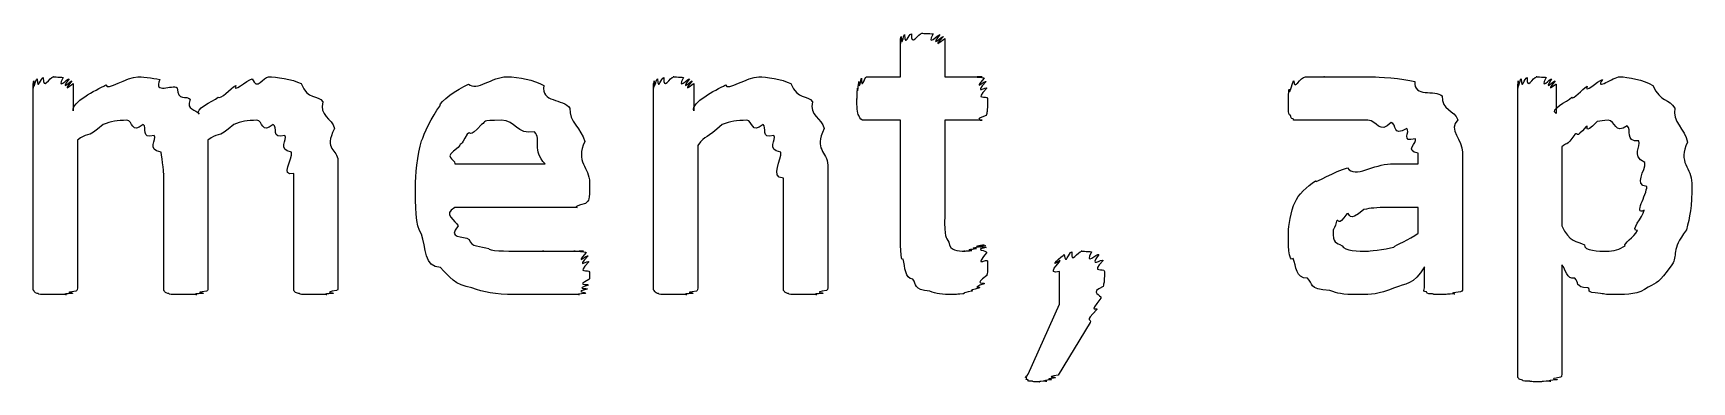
# Model space of a CAD drawing. Header units: millimetres. Extents: x 0 to 216, y 0 to 279.
# Drawn here: x 102.16 to 115.6, y 113.79 to 116.61 of the extents above; entities that cross this region are included whole.
import ezdxf

# ---------------------------------------------------------------- set-up
doc = ezdxf.new("R2010")
doc.units = ezdxf.units.MM
doc.layers.get('0').update_dxf_attribs({"linetype": 'CONTINUOUS'})

msp = doc.modelspace()

# ---------------------------------------------------------------- linework, layer by layer
at = {"color": 0}
for p, q in [((109.188, 116.255), (109.188, 116.564)), ((109.546, 116.564), (109.546, 116.255)), ((102.16, 114.547), (102.16, 116.2)), ((102.485, 116.2), (102.485, 115.98)), ((107.187, 114.547), (107.187, 116.2)), ((107.512, 116.2), (107.512, 115.98)), ((108.912, 116.255), (109.188, 116.255)), ((109.546, 116.255), (109.849, 116.255)), ((114.189, 113.847), (114.189, 116.195)), ((114.502, 116.195), (114.502, 115.958)), ((109.188, 115.903), (108.906, 115.903)), ((109.188, 115.01), (109.188, 115.903)), ((109.849, 115.903), (109.546, 115.903)), ((109.546, 115.903), (109.546, 115.131)), ((102.518, 115.743), (102.518, 114.547)), ((103.576, 115.743), (103.576, 114.547)), ((107.545, 115.699), (107.545, 114.547)), ((113.383, 115.55), (113.383, 115.638)), ((113.742, 115.644), (113.742, 114.547)), ((114.547, 115.688), (114.547, 115.048)), ((103.218, 114.547), (103.218, 115.473)), ((104.271, 114.547), (104.271, 115.473)), ((104.629, 115.577), (104.629, 114.547)), ((105.577, 115.55), (106.31, 115.55)), ((108.598, 115.539), (108.598, 114.547)), ((113.158, 115.55), (113.383, 115.55)), ((106.668, 115.401), (106.668, 115.34)), ((108.239, 114.547), (108.239, 115.434)), ((115.236, 115.368), (115.236, 115.368)), ((115.6, 115.395), (115.6, 115.395)), ((106.564, 115.197), (105.577, 115.197)), ((113.383, 115.197), (113.146, 115.197)), ((113.383, 114.988), (113.383, 115.197)), ((109.893, 114.762), (109.893, 114.762)), ((110.476, 114.414), (110.476, 114.679)), ((110.84, 114.679), (110.84, 114.679)), ((113.433, 114.547), (113.433, 114.718)), ((114.547, 114.734), (114.547, 113.847)), ((110.222, 113.847), (110.476, 114.414)), ((110.724, 114.265), (110.465, 113.841))]:
    msp.add_line(p, q, dxfattribs=at)
for points in [[(109.188, 116.564), (109.188, 116.465), (109.189, 116.572), (109.193, 116.581)], [(109.193, 116.581), (109.198, 116.479), (109.209, 116.593), (109.221, 116.597)], [(109.221, 116.597), (109.223, 116.487), (109.254, 116.603), (109.276, 116.603)], [(109.276, 116.603), (109.272, 116.49), (109.331, 116.608), (109.364, 116.608)], [(109.364, 116.608), (109.342, 116.608), (109.43, 116.605), (109.452, 116.603)], [(109.452, 116.603), (109.389, 116.487), (109.496, 116.6), (109.507, 116.597)], [(109.507, 116.597), (109.415, 116.479), (109.53, 116.587), (109.535, 116.581)], [(109.535, 116.581), (109.426, 116.465), (109.546, 116.567), (109.546, 116.564)], [(102.16, 116.2), (102.16, 116.108), (102.161, 116.214), (102.165, 116.222)], [(102.165, 116.222), (102.166, 116.123), (102.177, 116.235), (102.193, 116.239)], [(102.193, 116.239), (102.195, 116.134), (102.223, 116.25), (102.242, 116.25)], [(102.242, 116.25), (102.237, 116.137), (102.292, 116.255), (102.325, 116.255)], [(102.325, 116.255), (102.299, 116.255), (102.38, 116.253), (102.402, 116.25)], [(102.402, 116.25), (102.343, 116.134), (102.441, 116.246), (102.452, 116.239)], [(102.452, 116.239), (102.365, 116.123), (102.47, 116.229), (102.474, 116.222)], [(102.474, 116.222), (102.376, 116.108), (102.485, 116.207), (102.485, 116.2)], [(102.485, 115.98), (102.468, 116.049), (102.664, 116.145), (102.749, 116.189)], [(102.749, 116.189), (102.755, 116.137), (102.92, 116.255), (103.008, 116.255)], [(103.008, 116.255), (103.026, 116.255), (103.132, 116.247), (103.185, 116.233)], [(103.185, 116.233), (103.132, 116.108), (103.287, 116.196), (103.328, 116.167)], [(103.328, 116.167), (103.331, 116.053), (103.402, 116.109), (103.433, 116.073)], [(103.659, 116.09), (103.681, 116.068), (103.758, 116.162), (103.802, 116.184)], [(103.802, 116.184), (103.769, 116.115), (103.89, 116.228), (103.934, 116.239)], [(103.934, 116.239), (103.974, 116.137), (104.023, 116.255), (104.067, 116.255)], [(104.067, 116.255), (104.124, 116.255), (104.261, 116.236), (104.331, 116.2)], [(104.331, 116.2), (104.386, 116.064), (104.463, 116.114), (104.508, 116.052)], [(105.456, 116.018), (105.452, 116.057), (105.595, 116.153), (105.687, 116.195)], [(105.687, 116.195), (105.753, 116.137), (105.882, 116.255), (105.996, 116.255)], [(105.996, 116.255), (106.102, 116.255), (106.214, 116.231), (106.299, 116.184)], [(106.299, 116.184), (106.271, 116.046), (106.454, 116.079), (106.509, 116.002)], [(107.187, 116.2), (107.187, 116.108), (107.188, 116.214), (107.192, 116.222)], [(107.192, 116.222), (107.193, 116.123), (107.205, 116.235), (107.22, 116.239)], [(107.22, 116.239), (107.223, 116.134), (107.25, 116.25), (107.269, 116.25)], [(107.269, 116.25), (107.264, 116.137), (107.319, 116.255), (107.352, 116.255)], [(107.352, 116.255), (107.326, 116.255), (107.407, 116.253), (107.429, 116.25)], [(107.429, 116.25), (107.37, 116.134), (107.468, 116.246), (107.479, 116.239)], [(107.479, 116.239), (107.392, 116.123), (107.497, 116.229), (107.501, 116.222)], [(107.501, 116.222), (107.403, 116.108), (107.512, 116.207), (107.512, 116.2)], [(107.512, 115.98), (107.491, 116.049), (107.685, 116.145), (107.771, 116.189)], [(107.771, 116.189), (107.782, 116.137), (107.949, 116.255), (108.041, 116.255)], [(108.041, 116.255), (108.093, 116.255), (108.23, 116.236), (108.3, 116.2)], [(108.3, 116.2), (108.355, 116.064), (108.432, 116.114), (108.476, 116.052)], [(108.835, 116.079), (108.835, 116.053), (108.836, 116.14), (108.84, 116.162)], [(108.84, 116.162), (108.841, 116.097), (108.847, 116.202), (108.851, 116.217)], [(108.851, 116.217), (108.853, 116.126), (108.865, 116.24), (108.873, 116.245)], [(108.873, 116.245), (108.87, 116.137), (108.897, 116.255), (108.912, 116.255)], [(109.849, 116.255), (109.752, 116.255), (109.861, 116.251), (109.866, 116.245)], [(109.866, 116.245), (109.764, 116.126), (109.878, 116.231), (109.882, 116.217)], [(109.882, 116.217), (109.772, 116.097), (109.887, 116.184), (109.887, 116.162)], [(109.887, 116.162), (109.775, 116.053), (109.893, 116.112), (109.893, 116.079)], [(112.331, 116.057), (112.331, 116.049), (112.332, 116.134), (112.336, 116.156)], [(112.336, 116.156), (112.342, 116.093), (112.355, 116.2), (112.375, 116.222)], [(112.375, 116.222), (112.378, 116.137), (112.425, 116.255), (112.469, 116.255)], [(112.469, 116.255), (112.466, 116.255), (112.564, 116.255), (112.623, 116.255)], [(112.623, 116.255), (112.584, 116.255), (112.744, 116.255), (112.81, 116.255)], [(112.81, 116.255), (112.838, 116.255), (112.95, 116.255), (113.02, 116.255)], [(113.02, 116.255), (113.039, 116.255), (113.264, 116.242), (113.356, 116.217)], [(113.356, 116.217), (113.341, 116.086), (113.521, 116.152), (113.576, 116.101)], [(114.189, 116.195), (114.189, 116.112), (114.19, 116.218), (114.194, 116.222)], [(114.194, 116.222), (114.195, 116.123), (114.205, 116.235), (114.216, 116.239)], [(114.216, 116.239), (114.221, 116.134), (114.246, 116.25), (114.265, 116.25)], [(114.265, 116.25), (114.262, 116.137), (114.312, 116.255), (114.343, 116.255)], [(114.343, 116.255), (114.323, 116.255), (114.401, 116.253), (114.42, 116.25)], [(114.42, 116.25), (114.361, 116.134), (114.453, 116.246), (114.464, 116.239)], [(114.464, 116.239), (114.387, 116.123), (114.487, 116.229), (114.492, 116.222)], [(114.492, 116.222), (114.398, 116.108), (114.502, 116.206), (114.502, 116.195)], [(114.629, 116.09), (114.64, 116.064), (114.709, 116.156), (114.751, 116.178)], [(114.751, 116.178), (114.724, 116.112), (114.836, 116.222), (114.877, 116.233)], [(114.877, 116.233), (114.808, 116.137), (114.967, 116.255), (115.015, 116.255)], [(115.015, 116.255), (115.081, 116.255), (115.211, 116.231), (115.285, 116.184)], [(115.285, 116.184), (115.346, 116.046), (115.418, 116.079), (115.462, 116.002)], [(103.433, 116.073), (103.39, 115.98), (103.485, 115.997), (103.504, 115.952)], [(103.504, 115.952), (103.463, 115.991), (103.61, 116.053), (103.659, 116.09)], [(104.508, 116.052), (104.474, 115.943), (104.582, 115.921), (104.601, 115.836)], [(105.307, 115.737), (105.326, 115.784), (105.392, 115.941), (105.456, 116.018)], [(106.509, 116.002), (106.499, 115.892), (106.604, 115.834), (106.63, 115.732)], [(108.476, 116.052), (108.443, 115.943), (108.551, 115.921), (108.57, 115.836)], [(108.851, 115.941), (108.835, 115.958), (108.835, 116.016), (108.835, 116.079)], [(109.893, 116.079), (109.893, 115.958), (109.889, 115.97), (109.882, 115.941)], [(112.331, 115.991), (112.331, 115.983), (112.331, 116.035), (112.331, 116.057)], [(112.347, 115.941), (112.334, 115.943), (112.334, 115.971), (112.331, 115.991)], [(113.576, 116.101), (113.573, 115.983), (113.677, 115.985), (113.703, 115.908)], [(114.502, 115.958), (114.442, 115.991), (114.588, 116.053), (114.629, 116.09)], [(115.462, 116.002), (115.437, 115.892), (115.544, 115.832), (115.566, 115.726)], [(102.727, 115.87), (102.592, 115.744), (102.595, 115.809), (102.518, 115.743)], [(102.92, 115.903), (102.839, 115.903), (102.793, 115.892), (102.727, 115.87)], [(103.052, 115.87), (102.953, 115.784), (102.971, 115.903), (102.92, 115.903)], [(103.141, 115.781), (103.026, 115.744), (103.088, 115.85), (103.052, 115.87)], [(103.785, 115.87), (103.651, 115.744), (103.653, 115.809), (103.576, 115.743)], [(103.973, 115.903), (103.893, 115.903), (103.848, 115.892), (103.785, 115.87)], [(104.105, 115.87), (104.007, 115.784), (104.024, 115.903), (103.973, 115.903)], [(104.199, 115.781), (104.085, 115.744), (104.145, 115.85), (104.105, 115.87)], [(105.792, 115.87), (105.687, 115.744), (105.709, 115.825), (105.676, 115.792)], [(105.952, 115.903), (105.778, 115.903), (105.839, 115.892), (105.792, 115.87)], [(106.222, 115.809), (106.076, 115.784), (106.073, 115.903), (105.952, 115.903)], [(107.743, 115.87), (107.612, 115.744), (107.614, 115.794), (107.545, 115.699)], [(107.942, 115.903), (107.859, 115.903), (107.81, 115.892), (107.743, 115.87)], [(108.074, 115.87), (107.976, 115.784), (107.993, 115.903), (107.942, 115.903)], [(108.162, 115.781), (108.049, 115.744), (108.11, 115.85), (108.074, 115.87)], [(108.906, 115.903), (108.859, 115.903), (108.865, 115.915), (108.851, 115.941)], [(109.882, 115.941), (109.761, 115.903), (109.863, 115.903), (109.849, 115.903)], [(112.369, 115.914), (112.349, 115.916), (112.354, 115.93), (112.347, 115.941)], [(112.397, 115.903), (112.364, 115.903), (112.376, 115.905), (112.369, 115.914)], [(112.469, 115.903), (112.389, 115.903), (112.411, 115.903), (112.397, 115.903)], [(112.59, 115.903), (112.455, 115.903), (112.502, 115.903), (112.469, 115.903)], [(112.755, 115.903), (112.668, 115.903), (112.637, 115.903), (112.59, 115.903)], [(112.976, 115.903), (112.796, 115.903), (112.822, 115.903), (112.755, 115.903)], [(113.163, 115.886), (113.07, 115.784), (113.049, 115.903), (112.976, 115.903)], [(113.29, 115.836), (113.171, 115.762), (113.214, 115.875), (113.163, 115.886)], [(113.703, 115.908), (113.623, 115.828), (113.742, 115.743), (113.742, 115.644)], [(114.745, 115.853), (114.647, 115.737), (114.685, 115.816), (114.651, 115.787)], [(114.833, 115.892), (114.706, 115.77), (114.774, 115.871), (114.745, 115.853)], [(114.922, 115.903), (114.883, 115.903), (114.862, 115.898), (114.833, 115.892)], [(115.076, 115.859), (114.974, 115.784), (114.984, 115.903), (114.922, 115.903)], [(115.17, 115.737), (115.055, 115.726), (115.116, 115.828), (115.076, 115.859)], [(103.196, 115.644), (103.075, 115.667), (103.166, 115.744), (103.141, 115.781)], [(104.254, 115.644), (104.133, 115.667), (104.224, 115.744), (104.199, 115.781)], [(104.601, 115.836), (104.51, 115.66), (104.629, 115.668), (104.629, 115.577)], [(105.257, 115.368), (105.257, 115.447), (105.274, 115.627), (105.307, 115.737)], [(105.676, 115.792), (105.624, 115.682), (105.622, 115.726), (105.605, 115.682)], [(106.31, 115.55), (106.197, 115.66), (106.284, 115.746), (106.222, 115.809)], [(106.63, 115.732), (106.55, 115.568), (106.668, 115.518), (106.668, 115.401)], [(108.217, 115.644), (108.097, 115.667), (108.187, 115.744), (108.162, 115.781)], [(108.57, 115.836), (108.479, 115.66), (108.598, 115.656), (108.598, 115.539)], [(113.362, 115.754), (113.237, 115.718), (113.323, 115.814), (113.29, 115.836)], [(113.383, 115.638), (113.268, 115.652), (113.375, 115.721), (113.362, 115.754)], [(114.651, 115.787), (114.581, 115.682), (114.583, 115.728), (114.547, 115.688)], [(115.219, 115.561), (115.103, 115.623), (115.194, 115.685), (115.17, 115.737)], [(115.566, 115.726), (115.481, 115.564), (115.6, 115.513), (115.6, 115.395)], [(103.218, 115.473), (103.218, 115.442), (103.21, 115.591), (103.196, 115.644)], [(104.271, 115.473), (104.155, 115.442), (104.265, 115.591), (104.254, 115.644)], [(105.605, 115.682), (105.47, 115.597), (105.577, 115.597), (105.577, 115.55)], [(108.239, 115.434), (108.124, 115.442), (108.231, 115.591), (108.217, 115.644)], [(112.551, 115.412), (112.547, 115.387), (112.707, 115.495), (112.81, 115.517)], [(112.81, 115.517), (112.871, 115.431), (113.028, 115.55), (113.158, 115.55)], [(115.236, 115.368), (115.121, 115.376), (115.23, 115.498), (115.219, 115.561)], [(105.307, 114.982), (105.257, 115.045), (105.257, 115.22), (105.257, 115.368)], [(106.668, 115.34), (106.668, 115.241), (106.657, 115.252), (106.635, 115.23)], [(112.386, 115.241), (112.408, 115.296), (112.481, 115.368), (112.551, 115.412)], [(115.214, 115.175), (115.121, 115.127), (115.236, 115.302), (115.236, 115.368)], [(115.6, 115.395), (115.6, 115.189), (115.584, 115.128), (115.556, 115.015)], [(105.577, 115.197), (105.47, 115.142), (105.585, 115.092), (105.605, 115.048)], [(106.635, 115.23), (106.506, 115.197), (106.589, 115.197), (106.564, 115.197)], [(112.331, 114.999), (112.331, 115.039), (112.349, 115.171), (112.386, 115.241)], [(112.943, 115.181), (112.801, 115.061), (112.841, 115.161), (112.805, 115.147)], [(113.146, 115.197), (113.032, 115.197), (113, 115.191), (112.943, 115.181)], [(105.605, 115.048), (105.507, 114.94), (105.651, 114.971), (105.693, 114.938)], [(109.546, 115.131), (109.543, 114.94), (109.557, 114.963), (109.579, 114.916)], [(112.722, 115.087), (112.691, 114.984), (112.695, 115.039), (112.695, 115.01)], [(112.805, 115.147), (112.728, 115.032), (112.74, 115.112), (112.722, 115.087)], [(114.547, 115.048), (114.607, 114.913), (114.669, 114.93), (114.729, 114.894)], [(115.159, 115.01), (115.095, 115.006), (115.203, 115.116), (115.214, 115.175)], [(105.461, 114.712), (105.326, 114.712), (105.343, 114.875), (105.307, 114.982)], [(105.693, 114.938), (105.705, 114.877), (105.786, 114.884), (105.853, 114.866)], [(109.209, 114.778), (109.188, 114.748), (109.188, 114.922), (109.188, 115.01)], [(109.579, 114.916), (109.591, 114.844), (109.648, 114.844), (109.711, 114.844)], [(112.369, 114.784), (112.331, 114.748), (112.331, 114.917), (112.331, 114.999)], [(112.695, 115.01), (112.691, 114.902), (112.718, 114.917), (112.766, 114.888)], [(113.185, 114.877), (113.198, 114.891), (113.313, 114.94), (113.383, 114.988)], [(115.059, 114.888), (115.044, 114.902), (115.132, 114.957), (115.159, 115.01)], [(115.556, 115.015), (115.426, 114.847), (115.491, 114.811), (115.439, 114.734)], [(105.853, 114.866), (105.838, 114.844), (105.999, 114.844), (106.095, 114.844)], [(106.095, 114.844), (106.128, 114.844), (106.24, 114.844), (106.299, 114.844)], [(106.299, 114.844), (106.245, 114.844), (106.407, 114.844), (106.448, 114.844)], [(106.448, 114.844), (106.448, 114.844), (106.527, 114.844), (106.553, 114.844)], [(106.553, 114.844), (106.503, 114.844), (106.604, 114.844), (106.619, 114.844)], [(106.619, 114.844), (106.528, 114.844), (106.637, 114.84), (106.641, 114.833)], [(106.641, 114.833), (106.539, 114.715), (106.653, 114.82), (106.657, 114.806)], [(106.657, 114.806), (106.547, 114.69), (106.663, 114.778), (106.663, 114.756)], [(109.287, 114.618), (109.221, 114.62), (109.227, 114.715), (109.209, 114.778)], [(109.711, 114.844), (109.675, 114.844), (109.751, 114.846), (109.766, 114.85)], [(109.766, 114.85), (109.706, 114.855), (109.794, 114.862), (109.805, 114.866)], [(109.805, 114.866), (109.73, 114.866), (109.83, 114.879), (109.838, 114.883)], [(109.838, 114.883), (109.75, 114.877), (109.857, 114.894), (109.866, 114.894)], [(109.866, 114.894), (109.761, 114.877), (109.872, 114.891), (109.877, 114.888)], [(109.877, 114.888), (109.768, 114.873), (109.882, 114.883), (109.882, 114.872)], [(109.882, 114.872), (109.772, 114.855), (109.887, 114.851), (109.887, 114.833)], [(109.887, 114.833), (109.775, 114.701), (109.893, 114.791), (109.893, 114.762)], [(110.482, 114.767), (110.373, 114.697), (110.5, 114.806), (110.515, 114.817)], [(110.515, 114.817), (110.523, 114.719), (110.553, 114.835), (110.575, 114.839)], [(110.575, 114.839), (110.567, 114.726), (110.625, 114.844), (110.658, 114.844)], [(110.658, 114.844), (110.63, 114.844), (110.713, 114.842), (110.735, 114.839)], [(110.735, 114.839), (110.677, 114.719), (110.78, 114.828), (110.796, 114.817)], [(110.796, 114.817), (110.707, 114.697), (110.821, 114.789), (110.829, 114.767)], [(112.485, 114.624), (112.386, 114.624), (112.398, 114.72), (112.369, 114.784)], [(112.766, 114.888), (112.79, 114.844), (112.889, 114.844), (112.981, 114.844)], [(112.981, 114.844), (112.955, 114.844), (113.122, 114.855), (113.185, 114.877)], [(114.729, 114.894), (114.724, 114.844), (114.847, 114.844), (114.91, 114.844)], [(114.91, 114.844), (114.963, 114.844), (115.018, 114.858), (115.059, 114.888)], [(105.715, 114.547), (105.58, 114.565), (105.53, 114.638), (105.461, 114.712)], [(106.663, 114.756), (106.55, 114.646), (106.668, 114.706), (106.668, 114.674)], [(106.668, 114.674), (106.668, 114.591), (106.666, 114.631), (106.663, 114.613)], [(109.887, 114.646), (109.768, 114.565), (109.877, 114.594), (109.866, 114.58)], [(109.893, 114.762), (109.893, 114.624), (109.89, 114.675), (109.887, 114.646)], [(110.476, 114.679), (110.362, 114.653), (110.477, 114.745), (110.482, 114.767)], [(110.829, 114.767), (110.721, 114.653), (110.84, 114.715), (110.84, 114.679)], [(110.84, 114.679), (110.84, 114.572), (110.836, 114.594), (110.829, 114.558)], [(113.433, 114.718), (113.345, 114.565), (113.279, 114.583), (113.191, 114.547)], [(114.651, 114.624), (114.581, 114.613), (114.583, 114.693), (114.547, 114.734)], [(115.439, 114.734), (115.324, 114.576), (115.324, 114.596), (115.247, 114.552)], [(102.165, 114.525), (102.16, 114.52), (102.16, 114.538), (102.16, 114.547)], [(102.193, 114.502), (102.17, 114.505), (102.172, 114.516), (102.165, 114.525)], [(102.507, 114.519), (102.387, 114.505), (102.493, 114.51), (102.479, 114.502)], [(102.518, 114.547), (102.515, 114.516), (102.514, 114.526), (102.507, 114.519)], [(103.223, 114.519), (103.218, 114.516), (103.218, 114.536), (103.218, 114.547)], [(103.251, 114.502), (103.229, 114.505), (103.23, 114.515), (103.223, 114.519)], [(103.565, 114.519), (103.445, 114.505), (103.551, 114.51), (103.537, 114.502)], [(103.576, 114.547), (103.573, 114.516), (103.572, 114.526), (103.565, 114.519)], [(104.276, 114.519), (104.272, 114.516), (104.271, 114.536), (104.271, 114.547)], [(104.309, 114.502), (104.283, 114.505), (104.283, 114.515), (104.276, 114.519)], [(104.618, 114.525), (104.499, 114.505), (104.604, 114.51), (104.59, 114.502)], [(104.629, 114.547), (104.629, 114.52), (104.625, 114.531), (104.618, 114.525)], [(106.062, 114.492), (105.897, 114.492), (105.814, 114.51), (105.715, 114.547)], [(106.652, 114.536), (106.536, 114.51), (106.642, 114.513), (106.635, 114.502)], [(106.657, 114.569), (106.543, 114.531), (106.655, 114.547), (106.652, 114.536)], [(106.663, 114.613), (106.547, 114.558), (106.66, 114.583), (106.657, 114.569)], [(107.192, 114.525), (107.187, 114.52), (107.187, 114.538), (107.187, 114.547)], [(107.22, 114.502), (107.198, 114.505), (107.199, 114.516), (107.192, 114.525)], [(107.534, 114.519), (107.414, 114.505), (107.52, 114.51), (107.506, 114.502)], [(107.545, 114.547), (107.542, 114.516), (107.541, 114.526), (107.534, 114.519)], [(108.245, 114.519), (108.241, 114.516), (108.239, 114.536), (108.239, 114.547)], [(108.272, 114.502), (108.252, 114.505), (108.252, 114.515), (108.245, 114.519)], [(108.587, 114.525), (108.468, 114.505), (108.573, 114.51), (108.559, 114.502)], [(108.598, 114.547), (108.598, 114.52), (108.593, 114.531), (108.587, 114.525)], [(109.425, 114.519), (109.289, 114.531), (109.323, 114.574), (109.287, 114.618)], [(109.618, 114.492), (109.518, 114.492), (109.48, 114.5), (109.425, 114.519)], [(109.766, 114.519), (109.668, 114.502), (109.72, 114.504), (109.694, 114.497)], [(109.827, 114.547), (109.712, 114.516), (109.788, 114.526), (109.766, 114.519)], [(109.866, 114.58), (109.75, 114.538), (109.845, 114.558), (109.827, 114.547)], [(110.829, 114.558), (110.71, 114.502), (110.819, 114.493), (110.812, 114.464)], [(112.667, 114.525), (112.485, 114.536), (112.536, 114.58), (112.485, 114.624)], [(112.91, 114.492), (112.746, 114.492), (112.74, 114.502), (112.667, 114.525)], [(113.191, 114.547), (113.05, 114.492), (113.009, 114.492), (112.91, 114.492)], [(113.45, 114.513), (113.418, 114.513), (113.433, 114.531), (113.433, 114.547)], [(113.499, 114.497), (113.44, 114.499), (113.461, 114.505), (113.45, 114.513)], [(113.725, 114.513), (113.601, 114.499), (113.698, 114.5), (113.676, 114.497)], [(113.742, 114.547), (113.742, 114.513), (113.736, 114.52), (113.725, 114.513)], [(114.756, 114.547), (114.651, 114.549), (114.687, 114.594), (114.651, 114.624)], [(114.861, 114.502), (114.72, 114.51), (114.792, 114.528), (114.756, 114.547)], [(115.247, 114.552), (115.17, 114.492), (115.081, 114.492), (114.982, 114.492)], [(102.248, 114.492), (102.195, 114.494), (102.206, 114.499), (102.193, 114.502)], [(102.336, 114.492), (102.243, 114.492), (102.272, 114.492), (102.248, 114.492)], [(102.424, 114.492), (102.314, 114.492), (102.372, 114.492), (102.336, 114.492)], [(102.479, 114.502), (102.361, 114.494), (102.449, 114.494), (102.424, 114.492)], [(103.306, 114.492), (103.254, 114.494), (103.265, 114.499), (103.251, 114.502)], [(103.394, 114.492), (103.302, 114.492), (103.331, 114.492), (103.306, 114.492)], [(103.482, 114.492), (103.372, 114.492), (103.43, 114.492), (103.394, 114.492)], [(103.537, 114.502), (103.416, 114.494), (103.504, 114.494), (103.482, 114.492)], [(104.364, 114.492), (104.312, 114.494), (104.323, 114.499), (104.309, 114.502)], [(104.453, 114.492), (104.356, 114.492), (104.386, 114.492), (104.364, 114.492)], [(104.535, 114.492), (104.426, 114.492), (104.486, 114.492), (104.453, 114.492)], [(104.59, 114.502), (104.474, 114.494), (104.56, 114.494), (104.535, 114.492)], [(106.277, 114.492), (106.106, 114.492), (106.139, 114.492), (106.062, 114.492)], [(106.454, 114.492), (106.355, 114.492), (106.343, 114.492), (106.277, 114.492)], [(106.58, 114.492), (106.459, 114.492), (106.504, 114.492), (106.454, 114.492)], [(106.635, 114.502), (106.525, 114.492), (106.613, 114.492), (106.58, 114.492)], [(107.275, 114.492), (107.223, 114.494), (107.234, 114.499), (107.22, 114.502)], [(107.363, 114.492), (107.271, 114.492), (107.299, 114.492), (107.275, 114.492)], [(107.451, 114.492), (107.341, 114.492), (107.399, 114.492), (107.363, 114.492)], [(107.506, 114.502), (107.388, 114.494), (107.476, 114.494), (107.451, 114.492)], [(108.327, 114.492), (108.278, 114.494), (108.286, 114.499), (108.272, 114.502)], [(108.421, 114.492), (108.325, 114.492), (108.353, 114.492), (108.327, 114.492)], [(108.504, 114.492), (108.395, 114.492), (108.454, 114.492), (108.421, 114.492)], [(108.559, 114.502), (108.443, 114.494), (108.529, 114.494), (108.504, 114.492)], [(109.694, 114.497), (109.618, 114.492), (109.642, 114.492), (109.618, 114.492)], [(110.812, 114.464), (110.696, 114.323), (110.793, 114.401), (110.779, 114.37)], [(113.587, 114.492), (113.484, 114.492), (113.521, 114.493), (113.499, 114.497)], [(113.676, 114.497), (113.561, 114.492), (113.628, 114.492), (113.587, 114.492)], [(114.982, 114.492), (114.908, 114.492), (114.897, 114.494), (114.861, 114.502)], [(110.779, 114.37), (110.666, 114.26), (110.746, 114.303), (110.724, 114.265)], [(110.211, 113.819), (110.185, 113.816), (110.214, 113.836), (110.222, 113.847)], [(110.465, 113.841), (110.346, 113.816), (110.45, 113.827), (110.443, 113.819)], [(114.194, 113.819), (114.189, 113.816), (114.189, 113.836), (114.189, 113.847)], [(114.547, 113.847), (114.544, 113.819), (114.543, 113.833), (114.536, 113.824)], [(110.222, 113.803), (110.189, 113.801), (110.214, 113.812), (110.211, 113.819)], [(110.255, 113.792), (110.2, 113.79), (110.229, 113.796), (110.222, 113.803)], [(110.31, 113.786), (110.229, 113.786), (110.269, 113.789), (110.255, 113.792)], [(110.371, 113.792), (110.278, 113.786), (110.335, 113.786), (110.31, 113.786)], [(110.41, 113.803), (110.307, 113.79), (110.385, 113.792), (110.371, 113.792)], [(110.443, 113.819), (110.333, 113.801), (110.424, 113.807), (110.41, 113.803)], [(114.221, 113.803), (114.199, 113.801), (114.201, 113.812), (114.194, 113.819)], [(114.277, 113.792), (114.224, 113.79), (114.235, 113.796), (114.221, 113.803)], [(114.365, 113.786), (114.272, 113.786), (114.301, 113.789), (114.277, 113.792)], [(114.453, 113.792), (114.343, 113.786), (114.401, 113.786), (114.365, 113.786)], [(114.508, 113.803), (114.39, 113.79), (114.478, 113.792), (114.453, 113.792)], [(114.536, 113.824), (114.416, 113.801), (114.522, 113.807), (114.508, 113.803)]]:
    msp.add_open_spline(points, degree=3, dxfattribs=at)

doc.saveas('drawing.dxf')
